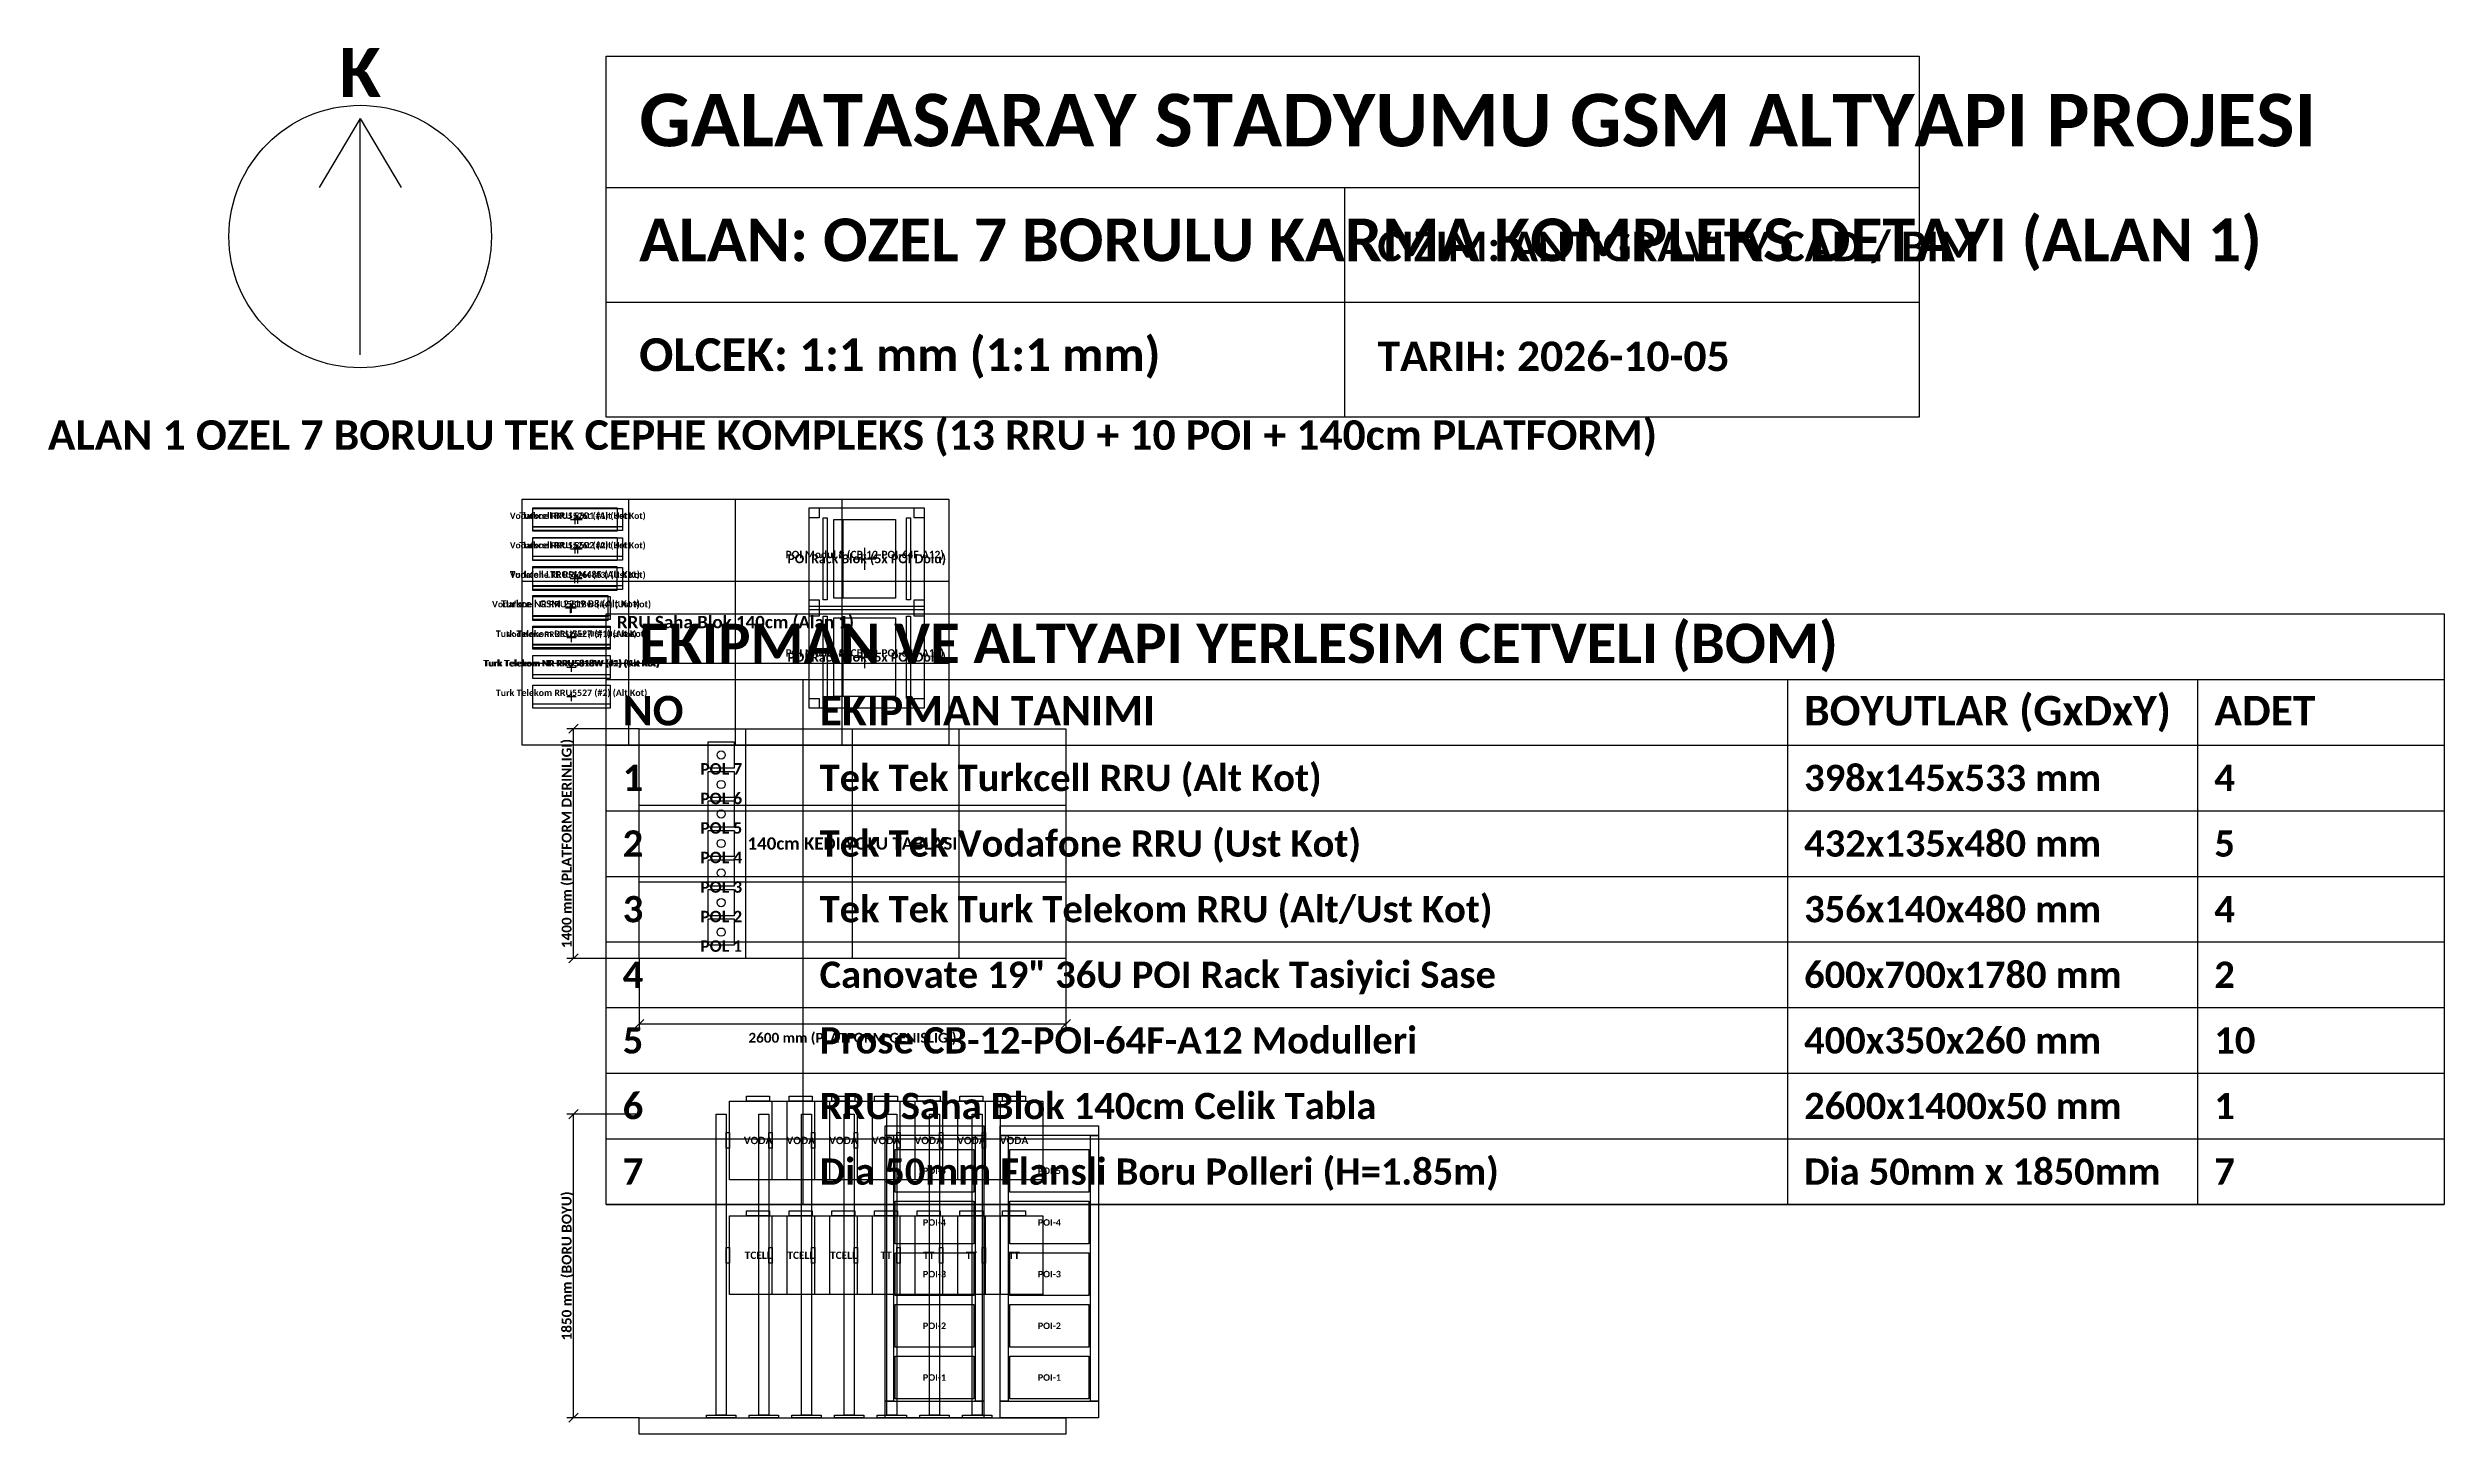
# Model space of a CAD drawing. Header units: millimetres. Extents: x -4903 to 9700, y -3600 to 4850.
import ezdxf
from ezdxf.enums import TextEntityAlignment as Align

# ---------------------------------------------------------------- set-up
doc = ezdxf.new("R2010")
doc.units = ezdxf.units.MM
for name, color, linetype in [('BLOK_OZEL_PLATFORM', 140, 'CONTINUOUS'), ('EKP_POI_MODULLERI', 40, 'CONTINUOUS'), ('EKP_POI_TASIYICI_SASE', 30, 'CONTINUOUS'), ('EKP_TURK_TELEKOM_RRU', 4, 'CONTINUOUS'), ('EKP_TURKCELL_RRU', 5, 'CONTINUOUS'), ('EKP_VODAFONE_RRU', 1, 'CONTINUOUS'), ('METIN_BILGI', 7, 'CONTINUOUS'), ('MONTAJ_BORULARI', 2, 'CONTINUOUS'), ('OLCULER', 1, 'CONTINUOUS')]:
    doc.layers.add(name, color=color, linetype=linetype)
doc.styles.get("Standard").update_dxf_attribs({"font": 'calibrib.ttf'})

msp = doc.modelspace()

# ---------------------------------------------------------------- linework, layer by layer
at = {"layer": 'BLOK_OZEL_PLATFORM'}
for p, q in [((-1363, 600), (-1363, 2100)), ((-713, 600), (-713, 2100)), ((-63, 600), (-63, 2100)), ((-2013, 1600), (587, 1600)), ((-2013, 1100), (587, 1100)), ((-650, -700), (-650, 700)), ((0, -700), (0, 700)), ((650, -700), (650, 700)), ((-1300, 233), (1300, 233)), ((-1300, -233), (1300, -233))]:
    msp.add_line(p, q, dxfattribs=at)
for points in [[(-2013, 600), (-2013, 2100), (587, 2100), (587, 600)], [(-1300, -700), (-1300, 700), (1300, 700), (1300, -700)], [(-1300, -3600), (-1300, -3500), (1300, -3500), (1300, -3600)]]:
    msp.add_lwpolyline(points, close=True, dxfattribs=at)
at = {"layer": 'EKP_POI_MODULLERI'}
for p, q in [((-56, 1496), (-56, 1975)), ((-56, 1496), (-56, 1975)), ((-56, 1496), (-56, 1975)), ((-56, 1496), (-56, 1975)), ((-56, 1496), (-56, 1975)), ((75, 1668), (75, 1803)), ((75, 1668), (75, 1803)), ((75, 1668), (75, 1803)), ((75, 1668), (75, 1803)), ((75, 1668), (75, 1803)), ((7, 1736), (142, 1736)), ((7, 1736), (142, 1736)), ((7, 1736), (142, 1736)), ((7, 1736), (142, 1736)), ((7, 1736), (142, 1736)), ((-56, 896), (-56, 1375)), ((-56, 896), (-56, 1375)), ((-56, 896), (-56, 1375)), ((-56, 896), (-56, 1375)), ((-56, 896), (-56, 1375)), ((75, 1068), (75, 1203)), ((75, 1068), (75, 1203)), ((75, 1068), (75, 1203)), ((75, 1068), (75, 1203)), ((75, 1068), (75, 1203)), ((7, 1136), (142, 1136)), ((7, 1136), (142, 1136)), ((7, 1136), (142, 1136)), ((7, 1136), (142, 1136)), ((7, 1136), (142, 1136))]:
    msp.add_line(p, q, dxfattribs=at)
for points in [[(-113, 1496), (-113, 1975), (262, 1975), (262, 1496)], [(-113, 1496), (-113, 1975), (262, 1975), (262, 1496)], [(-113, 1496), (-113, 1975), (262, 1975), (262, 1496)], [(-113, 1496), (-113, 1975), (262, 1975), (262, 1496)], [(-113, 1496), (-113, 1975), (262, 1975), (262, 1496)], [(-113, 896), (-113, 1375), (262, 1375), (262, 896)], [(-113, 896), (-113, 1375), (262, 1375), (262, 896)], [(-113, 896), (-113, 1375), (262, 1375), (262, 896)], [(-113, 896), (-113, 1375), (262, 1375), (262, 896)], [(-113, 896), (-113, 1375), (262, 1375), (262, 896)], [(260, -2125), (260, -1865), (740, -1865), (740, -2125)], [(960, -2125), (960, -1865), (1440, -1865), (1440, -2125)], [(260, -2440), (260, -2180), (740, -2180), (740, -2440)], [(960, -2440), (960, -2180), (1440, -2180), (1440, -2440)], [(260, -2755), (260, -2495), (740, -2495), (740, -2755)], [(960, -2755), (960, -2495), (1440, -2495), (1440, -2755)], [(260, -3070), (260, -2810), (740, -2810), (740, -3070)], [(960, -3070), (960, -2810), (1440, -2810), (1440, -3070)], [(260, -3385), (260, -3125), (740, -3125), (740, -3385)], [(960, -3385), (960, -3125), (1440, -3125), (1440, -3385)]]:
    msp.add_lwpolyline(points, close=True, dxfattribs=at)
at = {"layer": 'EKP_POI_TASIYICI_SASE'}
for points in [[(-263, 1425), (-263, 2046), (437, 2046), (437, 1425)], [(-263, 1986), (-263, 2046), (-203, 2046), (-203, 1986)], [(377, 1986), (377, 2046), (437, 2046), (437, 1986)], [(-179, 1485), (-179, 1986), (-154, 1986), (-154, 1485)], [(329, 1485), (329, 1986), (354, 1986), (354, 1485)], [(-263, 1425), (-263, 1485), (-203, 1485), (-203, 1425)], [(377, 1425), (377, 1485), (437, 1485), (437, 1425)], [(-263, 825), (-263, 1446), (437, 1446), (437, 825)], [(-263, 1386), (-263, 1446), (-203, 1446), (-203, 1386)], [(-179, 885), (-179, 1386), (-154, 1386), (-154, 885)], [(329, 885), (329, 1386), (354, 1386), (354, 885)], [(377, 1386), (377, 1446), (437, 1446), (437, 1386)], [(-263, 825), (-263, 885), (-203, 885), (-203, 825)], [(377, 825), (377, 885), (437, 885), (437, 825)], [(200, -1780), (200, -1720), (800, -1720), (800, -1780)], [(900, -1780), (900, -1720), (1500, -1720), (1500, -1780)], [(200, -3400), (200, -1780), (250, -1780), (250, -3400)], [(750, -3400), (750, -1780), (800, -1780), (800, -3400)], [(900, -3400), (900, -1780), (950, -1780), (950, -3400)], [(1450, -3400), (1450, -1780), (1500, -1780), (1500, -3400)], [(200, -3500), (200, -3400), (800, -3400), (800, -3500)], [(900, -3500), (900, -3400), (1500, -3400), (1500, -3500)]]:
    msp.add_lwpolyline(points, close=True, dxfattribs=at)
at = {"layer": 'EKP_TURK_TELEKOM_RRU'}
for p, q in [((-1948, 1211), (-1477, 1211)), ((-1740, 1256), (-1684, 1256)), ((-1712, 1227), (-1712, 1284)), ((-1948, 1031), (-1477, 1031)), ((-1948, 1031), (-1477, 1031)), ((-1740, 1076), (-1684, 1076)), ((-1740, 1076), (-1684, 1076)), ((-1712, 1047), (-1712, 1104)), ((-1712, 1047), (-1712, 1104)), ((-1740, 896), (-1684, 896)), ((-1712, 867), (-1712, 924)), ((-1948, 851), (-1477, 851))]:
    msp.add_line(p, q, dxfattribs=at)
for points in [[(-1948, 1185), (-1948, 1326), (-1477, 1326), (-1477, 1185)], [(-1948, 1005), (-1948, 1146), (-1477, 1146), (-1477, 1005)], [(-1948, 1005), (-1948, 1146), (-1477, 1146), (-1477, 1005)], [(-1948, 825), (-1948, 966), (-1477, 966), (-1477, 825)], [(30, -2750), (30, -2270), (380, -2270), (380, -2750)], [(135, -2270), (135, -2240), (275, -2240), (275, -2270)], [(290, -2750), (290, -2270), (640, -2270), (640, -2750)], [(395, -2270), (395, -2240), (535, -2240), (535, -2270)], [(550, -2750), (550, -2270), (900, -2270), (900, -2750)], [(655, -2270), (655, -2240), (795, -2240), (795, -2270)], [(810, -2750), (810, -2270), (1160, -2270), (1160, -2750)], [(915, -2270), (915, -2240), (1055, -2240), (1055, -2270)]]:
    msp.add_lwpolyline(points, close=True, dxfattribs=at)
at = {"layer": 'EKP_TURKCELL_RRU'}
for p, q in [((-1948, 1931), (-1433, 1931)), ((-1718, 1975), (-1662, 1975)), ((-1690, 1947), (-1690, 2004)), ((-1718, 1796), (-1662, 1796)), ((-1690, 1767), (-1690, 1824)), ((-1948, 1751), (-1433, 1751)), ((-1720, 1616), (-1662, 1616)), ((-1691, 1587), (-1691, 1644)), ((-1948, 1569), (-1435, 1569)), ((-1719, 1405), (-1719, 1466)), ((-1948, 1386), (-1490, 1386)), ((-1749, 1436), (-1688, 1436))]:
    msp.add_line(p, q, dxfattribs=at)
for points in [[(-1948, 1905), (-1948, 2046), (-1433, 2046), (-1433, 1905)], [(-1948, 1725), (-1948, 1866), (-1433, 1866), (-1433, 1725)], [(-1948, 1543), (-1948, 1688), (-1435, 1688), (-1435, 1543)], [(-1948, 1359), (-1948, 1512), (-1490, 1512), (-1490, 1359)], [(-750, -2750), (-750, -2270), (-400, -2270), (-400, -2750)], [(-645, -2270), (-645, -2240), (-505, -2240), (-505, -2270)], [(-490, -2750), (-490, -2270), (-140, -2270), (-140, -2750)], [(-385, -2270), (-385, -2240), (-245, -2240), (-245, -2270)], [(-230, -2750), (-230, -2270), (120, -2270), (120, -2750)], [(-125, -2270), (-125, -2240), (15, -2240), (15, -2270)]]:
    msp.add_lwpolyline(points, close=True, dxfattribs=at)
at = {"layer": 'EKP_VODAFONE_RRU'}
for p, q in [((-1948, 1932), (-1401, 1932)), ((-1701, 1975), (-1647, 1975)), ((-1674, 1948), (-1674, 2003)), ((-1701, 1796), (-1647, 1796)), ((-1674, 1768), (-1674, 1823)), ((-1948, 1752), (-1401, 1752)), ((-1701, 1616), (-1647, 1616)), ((-1674, 1588), (-1674, 1643)), ((-1948, 1572), (-1401, 1572)), ((-1712, 1407), (-1712, 1464)), ((-1948, 1391), (-1477, 1391)), ((-1740, 1436), (-1684, 1436)), ((-1948, 1216), (-1477, 1216)), ((-1737, 1256), (-1687, 1256)), ((-1712, 1230), (-1712, 1280))]:
    msp.add_line(p, q, dxfattribs=at)
for points in [[(-1948, 1908), (-1948, 2043), (-1401, 2043), (-1401, 1908)], [(-1948, 1728), (-1948, 1863), (-1401, 1863), (-1401, 1728)], [(-1948, 1548), (-1948, 1683), (-1401, 1683), (-1401, 1548)], [(-1948, 1365), (-1948, 1506), (-1477, 1506), (-1477, 1365)], [(-1948, 1193), (-1948, 1318), (-1477, 1318), (-1477, 1193)], [(-750, -2050), (-750, -1570), (-400, -1570), (-400, -2050)], [(-645, -1570), (-645, -1540), (-505, -1540), (-505, -1570)], [(-490, -2050), (-490, -1570), (-140, -1570), (-140, -2050)], [(-385, -1570), (-385, -1540), (-245, -1540), (-245, -1570)], [(-230, -2050), (-230, -1570), (120, -1570), (120, -2050)], [(-125, -1570), (-125, -1540), (15, -1540), (15, -1570)], [(30, -2050), (30, -1570), (380, -1570), (380, -2050)], [(135, -1570), (135, -1540), (275, -1540), (275, -1570)], [(290, -2050), (290, -1570), (640, -1570), (640, -2050)], [(395, -1570), (395, -1540), (535, -1540), (535, -1570)], [(550, -2050), (550, -1570), (900, -1570), (900, -2050)], [(655, -1570), (655, -1540), (795, -1540), (795, -1570)], [(810, -2050), (810, -1570), (1160, -1570), (1160, -2050)], [(915, -1570), (915, -1540), (1055, -1540), (1055, -1570)]]:
    msp.add_lwpolyline(points, close=True, dxfattribs=at)
at = {"layer": 'METIN_BILGI'}
for p, q in [((-3000, 4420), (-3250, 4000)), ((-3000, 2980), (-3000, 4420)), ((-3000, 4420), (-2750, 4000)), ((-1500, 4000), (6500, 4000)), ((3000, 2600), (3000, 4000)), ((-1500, 3300), (6500, 3300)), ((-1500, 1000), (9700, 1000)), ((-300, -2200), (-300, 1000)), ((5700, -2200), (5700, 1000)), ((8200, -2200), (8200, 1000)), ((-1500, 600), (9700, 600)), ((-1500, 200), (9700, 200)), ((-1500, -200), (9700, -200)), ((-1500, -600), (9700, -600)), ((-1500, -1000), (9700, -1000)), ((-1500, -1400), (9700, -1400)), ((-1500, -1800), (9700, -1800)), ((-1500, -2200), (9700, -2200))]:
    msp.add_line(p, q, dxfattribs=at)
for points in [[(-1500, 2600), (-1500, 4800), (6500, 4800), (6500, 2600)], [(-1500, -2200), (-1500, 1400), (9700, 1400), (9700, -2200)]]:
    msp.add_lwpolyline(points, close=True, dxfattribs=at)
msp.add_circle((-3000, 3700), 800, dxfattribs=at)
at = {"layer": 'MONTAJ_BORULARI'}
for points in [[(-880, 460), (-880, 620), (-720, 620), (-720, 460)], [(-880, 280), (-880, 440), (-720, 440), (-720, 280)], [(-880, 100), (-880, 260), (-720, 260), (-720, 100)], [(-880, -80), (-880, 80), (-720, 80), (-720, -80)], [(-880, -260), (-880, -100), (-720, -100), (-720, -260)], [(-880, -440), (-880, -280), (-720, -280), (-720, -440)], [(-880, -620), (-880, -460), (-720, -460), (-720, -620)], [(-830, -3485), (-830, -1650), (-770, -1650), (-770, -3485)], [(-570, -3485), (-570, -1650), (-510, -1650), (-510, -3485)], [(-310, -3485), (-310, -1650), (-250, -1650), (-250, -3485)], [(-50, -3485), (-50, -1650), (10, -1650), (10, -3485)], [(210, -3485), (210, -1650), (270, -1650), (270, -3485)], [(470, -3485), (470, -1650), (530, -1650), (530, -3485)], [(730, -3485), (730, -1650), (790, -1650), (790, -3485)], [(-770, -1858), (-770, -1762), (-750, -1762), (-750, -1858)], [(-510, -1858), (-510, -1762), (-490, -1762), (-490, -1858)], [(-250, -1858), (-250, -1762), (-230, -1762), (-230, -1858)], [(10, -1858), (10, -1762), (30, -1762), (30, -1858)], [(270, -1858), (270, -1762), (290, -1762), (290, -1858)], [(530, -1858), (530, -1762), (550, -1762), (550, -1858)], [(790, -1858), (790, -1762), (810, -1762), (810, -1858)], [(-770, -2558), (-770, -2462), (-750, -2462), (-750, -2558)], [(-510, -2558), (-510, -2462), (-490, -2462), (-490, -2558)], [(-250, -2558), (-250, -2462), (-230, -2462), (-230, -2558)], [(10, -2558), (10, -2462), (30, -2462), (30, -2558)], [(270, -2558), (270, -2462), (290, -2462), (290, -2558)], [(530, -2558), (530, -2462), (550, -2462), (550, -2558)], [(790, -2558), (790, -2462), (810, -2462), (810, -2558)], [(-890, -3500), (-890, -3485), (-710, -3485), (-710, -3500)], [(-630, -3500), (-630, -3485), (-450, -3485), (-450, -3500)], [(-370, -3500), (-370, -3485), (-190, -3485), (-190, -3500)], [(-110, -3500), (-110, -3485), (70, -3485), (70, -3500)], [(150, -3500), (150, -3485), (330, -3485), (330, -3500)], [(410, -3500), (410, -3485), (590, -3485), (590, -3500)], [(670, -3500), (670, -3485), (850, -3485), (850, -3500)]]:
    msp.add_lwpolyline(points, close=True, dxfattribs=at)
for centre in [(-800, 540), (-800, 360), (-800, 180), (-800, 0), (-800, -180), (-800, -360), (-800, -540)]:
    msp.add_circle(centre, 25, dxfattribs=at)
at = {"layer": 'OLCULER'}
for p, q in [((-1300, 700), (-1740, 700)), ((-1728, 672), (-1672, 728)), ((-1700, -700), (-1700, 700)), ((-1300, -700), (-1740, -700)), ((-1728, -728), (-1672, -672)), ((-1300, -700), (-1300, -1140)), ((1300, -700), (1300, -1140)), ((-1328, -1128), (-1272, -1072)), ((-1300, -1100), (1300, -1100)), ((1272, -1128), (1328, -1072)), ((-1300, -1650), (-1740, -1650)), ((-1728, -1678), (-1672, -1622)), ((-1700, -3500), (-1700, -1650)), ((-1300, -3500), (-1740, -3500)), ((-1728, -3528), (-1672, -3472))]:
    msp.add_line(p, q, dxfattribs=at)

# ---------------------------------------------------------------- texts
at = {"layer": 'BLOK_OZEL_PLATFORM'}
for s, p in [('RRU Saha Blok 140cm (Alan 1)', (-713, 1350)), ('140cm KEDI YOLU TABLASI', (0, 0))]:
    msp.add_text(s, height=75, dxfattribs=at).set_placement(p, align=Align.MIDDLE_CENTER)
at = {"layer": 'EKP_POI_MODULLERI'}
for s, height, p in [('POI Modul 1 (CB-12-POI-64F-A12)', 45, (75, 1762)), ('POI Modul 2 (CB-12-POI-64F-A12)', 45, (75, 1762)), ('POI Modul 3 (CB-12-POI-64F-A12)', 45, (75, 1762)), ('POI Modul 4 (CB-12-POI-64F-A12)', 45, (75, 1762)), ('POI Modul 5 (CB-12-POI-64F-A12)', 45, (75, 1762)), ('POI Modul 1 (CB-12-POI-64F-A12)', 45, (75, 1162)), ('POI Modul 2 (CB-12-POI-64F-A12)', 45, (75, 1162)), ('POI Modul 3 (CB-12-POI-64F-A12)', 45, (75, 1162)), ('POI Modul 4 (CB-12-POI-64F-A12)', 45, (75, 1162)), ('POI Modul 5 (CB-12-POI-64F-A12)', 45, (75, 1162)), ('POI-5', 40, (500, -1995)), ('POI-5', 40, (1200, -1995)), ('POI-4', 40, (500, -2310)), ('POI-4', 40, (1200, -2310)), ('POI-3', 40, (500, -2625)), ('POI-3', 40, (1200, -2625)), ('POI-2', 40, (500, -2940)), ('POI-2', 40, (1200, -2940)), ('POI-1', 40, (500, -3255)), ('POI-1', 40, (1200, -3255))]:
    msp.add_text(s, height=height, dxfattribs=at).set_placement(p, align=Align.MIDDLE_CENTER)
at = {"layer": 'EKP_POI_TASIYICI_SASE'}
for p in [(87, 1736), (87, 1136)]:
    msp.add_text('POI Rack Blok (5x POI Dolu)', height=55, dxfattribs=at).set_placement(p, align=Align.MIDDLE_CENTER)
at = {"layer": 'EKP_TURK_TELEKOM_RRU'}
for s, height, p in [('Turk Telekom RRU5527 (#1) (Alt Kot)', 39.2, (-1712, 1279)), ('Turk Telekom NR RRU5818W (#2) (Ust Kot)', 39.2, (-1712, 1099)), ('Turk Telekom NR RRU5818W (#1) (Alt Kot)', 39.2, (-1712, 1099)), ('Turk Telekom RRU5527 (#2) (Alt Kot)', 39.2, (-1712, 919)), ('TT', 45, (205, -2510)), ('TT', 45, (465, -2510)), ('TT', 45, (725, -2510)), ('TT', 45, (985, -2510))]:
    msp.add_text(s, height=height, dxfattribs=at).set_placement(p, align=Align.MIDDLE_CENTER)
at = {"layer": 'EKP_TURKCELL_RRU'}
for s, height, p in [('Turkcell RRU 5301 (Alt Kot)', 39.2, (-1690, 1999)), ('Turkcell RRU 5502 (Alt Kot)', 39.2, (-1690, 1819)), ('Turkcell LTE RRU4485 (Alt Kot)', 40.6, (-1691, 1640)), ('Turkcell GSM 2219 B8 (Alt Kot)', 43.12, (-1719, 1461)), ('TCELL', 45, (-575, -2510)), ('TCELL', 45, (-315, -2510)), ('TCELL', 45, (-55, -2510))]:
    msp.add_text(s, height=height, dxfattribs=at).set_placement(p, align=Align.MIDDLE_CENTER)
at = {"layer": 'EKP_VODAFONE_RRU'}
for s, height, p in [('Vodafone RRU5526t (#1) (Ust Kot)', 37.8, (-1674, 1998)), ('Vodafone RRU5526t (#2) (Ust Kot)', 37.8, (-1674, 1818)), ('Vodafone RRU5526t (#3) (Ust Kot)', 37.8, (-1674, 1638)), ('Vodafone NR RRU5818w (#4) (Ust Kot)', 39.2, (-1712, 1459)), ('Vodafone RRU5526et (#5) (Ust Kot)', 35, (-1712, 1276)), ('VODA', 45, (-575, -1810)), ('VODA', 45, (-315, -1810)), ('VODA', 45, (-55, -1810)), ('VODA', 45, (205, -1810)), ('VODA', 45, (465, -1810)), ('VODA', 45, (725, -1810)), ('VODA', 45, (985, -1810))]:
    msp.add_text(s, height=height, dxfattribs=at).set_placement(p, align=Align.MIDDLE_CENTER)
at = {"layer": 'METIN_BILGI'}
msp.add_text('K', height=300, dxfattribs=at).set_placement((-3000, 4700), align=Align.MIDDLE_CENTER)
for s, height, p in [('GALATASARAY STADYUMU GSM ALTYAPI PROJESI', 320, (-1300, 4250)), ('ALAN: OZEL 7 BORULU KARMA KOMPLEKS DETAYI (ALAN 1)', 260, (-1300, 3550)), ('CIZIM: ANTIGRAVITY CAD / BIM', 180, (3200, 3550)), ('OLCEK: 1:1 mm (1:1 mm)', 200, (-1300, 2880)), ('TARIH: 2026-10-05', 180, (3200, 2880)), ('EKIPMAN VE ALTYAPI YERLESIM CETVELI (BOM)', 240, (-1300, 1100)), ('NO', 180, (-1400, 720)), ('EKIPMAN TANIMI', 180, (-200, 720)), ('BOYUTLAR (GxDxY)', 180, (5800, 720)), ('ADET', 180, (8300, 720)), ('1', 160, (-1400, 320)), ('Tek Tek Turkcell RRU (Alt Kot)', 160, (-200, 320)), ('398x145x533 mm', 160, (5800, 320)), ('4', 160, (8300, 320)), ('2', 160, (-1400, -80)), ('Tek Tek Vodafone RRU (Ust Kot)', 160, (-200, -80)), ('432x135x480 mm', 160, (5800, -80)), ('5', 160, (8300, -80)), ('3', 160, (-1400, -480)), ('Tek Tek Turk Telekom RRU (Alt/Ust Kot)', 160, (-200, -480)), ('356x140x480 mm', 160, (5800, -480)), ('4', 160, (8300, -480)), ('4', 160, (-1400, -880)), ('Canovate 19" 36U POI Rack Tasiyici Sase', 160, (-200, -880)), ('600x700x1780 mm', 160, (5800, -880)), ('2', 160, (8300, -880)), ('5', 160, (-1400, -1280)), ('Prose CB-12-POI-64F-A12 Modulleri', 160, (-200, -1280)), ('400x350x260 mm', 160, (5800, -1280)), ('10', 160, (8300, -1280)), ('6', 160, (-1400, -1680)), ('RRU Saha Blok 140cm Celik Tabla', 160, (-200, -1680)), ('2600x1400x50 mm', 160, (5800, -1680)), ('1', 160, (8300, -1680)), ('Dia 50mm Flansli Boru Polleri (H=1.85m)', 160, (-200, -2080)), ('7', 160, (-1400, -2080)), ('Dia 50mm x 1850mm', 160, (5800, -2080)), ('7', 160, (8300, -2080))]:
    msp.add_text(s, height=height, dxfattribs=at).set_placement(p)
msp.add_text('ALAN 1 OZEL 7 BORULU TEK CEPHE KOMPLEKS (13 RRU + 10 POI + 140cm PLATFORM)', height=180, dxfattribs=at).set_placement((0, 2400), align=Align.CENTER)
at = {"layer": 'MONTAJ_BORULARI'}
for s, p in [('POL 7', (-800, 420)), ('POL 6', (-800, 240)), ('POL 5', (-800, 60)), ('POL 4', (-800, -120)), ('POL 3', (-800, -300)), ('POL 2', (-800, -480)), ('POL 1', (-800, -660))]:
    msp.add_text(s, height=70, dxfattribs=at).set_placement(p, align=Align.CENTER)
at = {"layer": 'OLCULER'}
for s, p in [('1400 mm (PLATFORM DERINLIGI)', (-1742, 0)), ('1850 mm (BORU BOYU)', (-1742, -2575))]:
    msp.add_text(s, height=60, rotation=90, dxfattribs=at).set_placement(p, align=Align.MIDDLE_CENTER)
msp.add_text('2600 mm (PLATFORM GENISLIGI)', height=60, dxfattribs=at).set_placement((0, -1184), align=Align.MIDDLE_CENTER)

doc.saveas('drawing.dxf')
